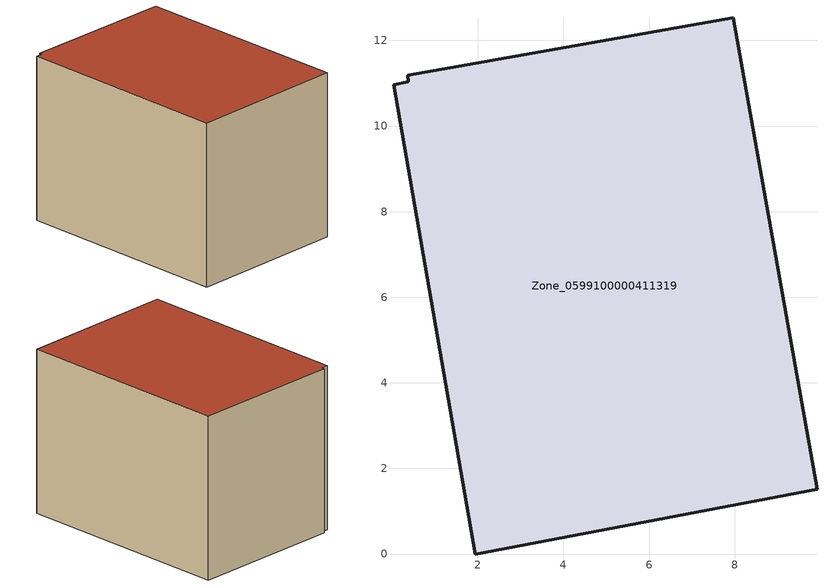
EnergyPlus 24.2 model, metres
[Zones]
Zone_0599100000411319
 floor ground (C_G): 0.03,10.97 0.37,11.03 0.36,11.19 7.97,12.53 9.92,1.51 1.94,0 z0
 wall outside (C_F): 9.92,1.51 7.97,12.53 0.36,11.19 0.37,11.03 0.03,10.97 1.94,0 9.92,1.51 z0:8.34
 roof outside (C_R): 0.37,11.03 0.03,10.97 1.94,0 9.92,1.51 7.97,12.53 0.36,11.19 z8.34
[BUILDING]
Pand.0599100000411319: North Axis=0; Terrain=City; Loads Convergence Tolerance Value=0.04; Temperature Convergence Tolerance Value=0.4; Solar Distribution=FullExterior; Maximum Number of Warmup Days=25; Minimum Number of Warmup Days=1
[Site:Location]
Rotterdam.The.Hague.AP_ZH_NLD Design_Conditions: Latitude=51.96; Longitude=4.45; Time Zone=1; Elevation=-4.5
[SITE:GROUNDTEMPERATURE:BUILDINGSURFACE]
18, 18, 18, 18, 18, 18, 18, 18, 18, 18, 18, 18
[MATERIAL] Thermal Absorptance=0.9; Solar Absorptance=0.7; Visible Absorptance=0.7
Name | Roughness | Thickness | Conductivity | Density | Specific Heat
G.TC.1992-2005 | MediumSmooth | 0.15 | 0.06 | 540 | 1210
F.TC.1992-2005 | Rough | 0.3 | 0.12 | 1920 | 840
R.TC.1992-2005 | MediumRough | 0.2 | 0.08 | 1500 | 1000
[CONSTRUCTION]
C_G: G.TC.1992-2005
C_F: F.TC.1992-2005
C_R: R.TC.1992-2005
[ZONE]
Zone_0599100000411319: Type=1; Multiplier=1; Ceiling Height=Autocalculate; Volume=Autocalculate; Floor Area=autocalculate; Part of Total Floor Area=Yes
[ZONEINFILTRATION:DESIGNFLOWRATE]
Infil_Zone_0599100000411319: Zone or ZoneList or Space or SpaceList=Zone_0599100000411319; Schedule=AlwaysOn; Design Flow Rate Calculation Method=Flow/Area; Flow Rate per Floor Area=0.0015; Constant Term Coefficient=1; Temperature Term Coefficient=0; Velocity Term Coefficient=0; Velocity Squared Term Coefficient=0
[HVACTEMPLATE:ZONE:IDEALLOADSAIRSYSTEM]
Zone_0599100000411319: Maximum Heating Supply Air Temperature=50; Minimum Cooling Supply Air Temperature=13; Maximum Heating Supply Air Humidity Ratio=0.0156; Minimum Cooling Supply Air Humidity Ratio=0.0077; Heating Limit=NoLimit; Cooling Limit=NoLimit; Dehumidification Control Type=ConstantSensibleHeatRatio; Cooling Sensible Heat Ratio=0.7; Dehumidification Setpoint=60; Humidification Control Type=None; Humidification Setpoint=30; Outdoor Air Method=None; Outdoor Air Flow Rate per Person=0.00944; Outdoor Air Flow Rate per Zone Floor Area=0; Outdoor Air Flow Rate per Zone=0; Demand Controlled Ventilation Type=None; Outdoor Air Economizer Type=NoEconomizer; Heat Recovery Type=None; Sensible Heat Recovery Effectiveness=0.7; Latent Heat Recovery Effectiveness=0.65
[ZONECONTROL:THERMOSTAT]
ThermostatControl_Zone_0599100000411319: Zone or ZoneList=Zone_0599100000411319; Control Type Schedule=DualSetpointControlType; Control 1=Thermostat_Zone_0599100000411319; Temperature Difference Between Cutout And Setpoint=0
[THERMOSTATSETPOINT:DUALSETPOINT]
Thermostat_Zone_0599100000411319: Heating Setpoint Temperature Schedule=HeatingSetpoint_Zone_0599100000411319; Cooling Setpoint Temperature Schedule=CoolingSetpoint_Zone_0599100000411319
[SCHEDULE:COMPACT]
HeatingSetpoint_Zone_0599100000411319: Through: 12/31, For: AllDays, Until: 24:00, 21
CoolingSetpoint_Zone_0599100000411319: Through: 12/31, For: AllDays, Until: 24:00, 24
DualSetpointControlType: Through: 12/31, For: AllDays, Until: 24:00, 4
AlwaysOn: Through: 12/31, For: AllDays, Until: 24:00, 1
